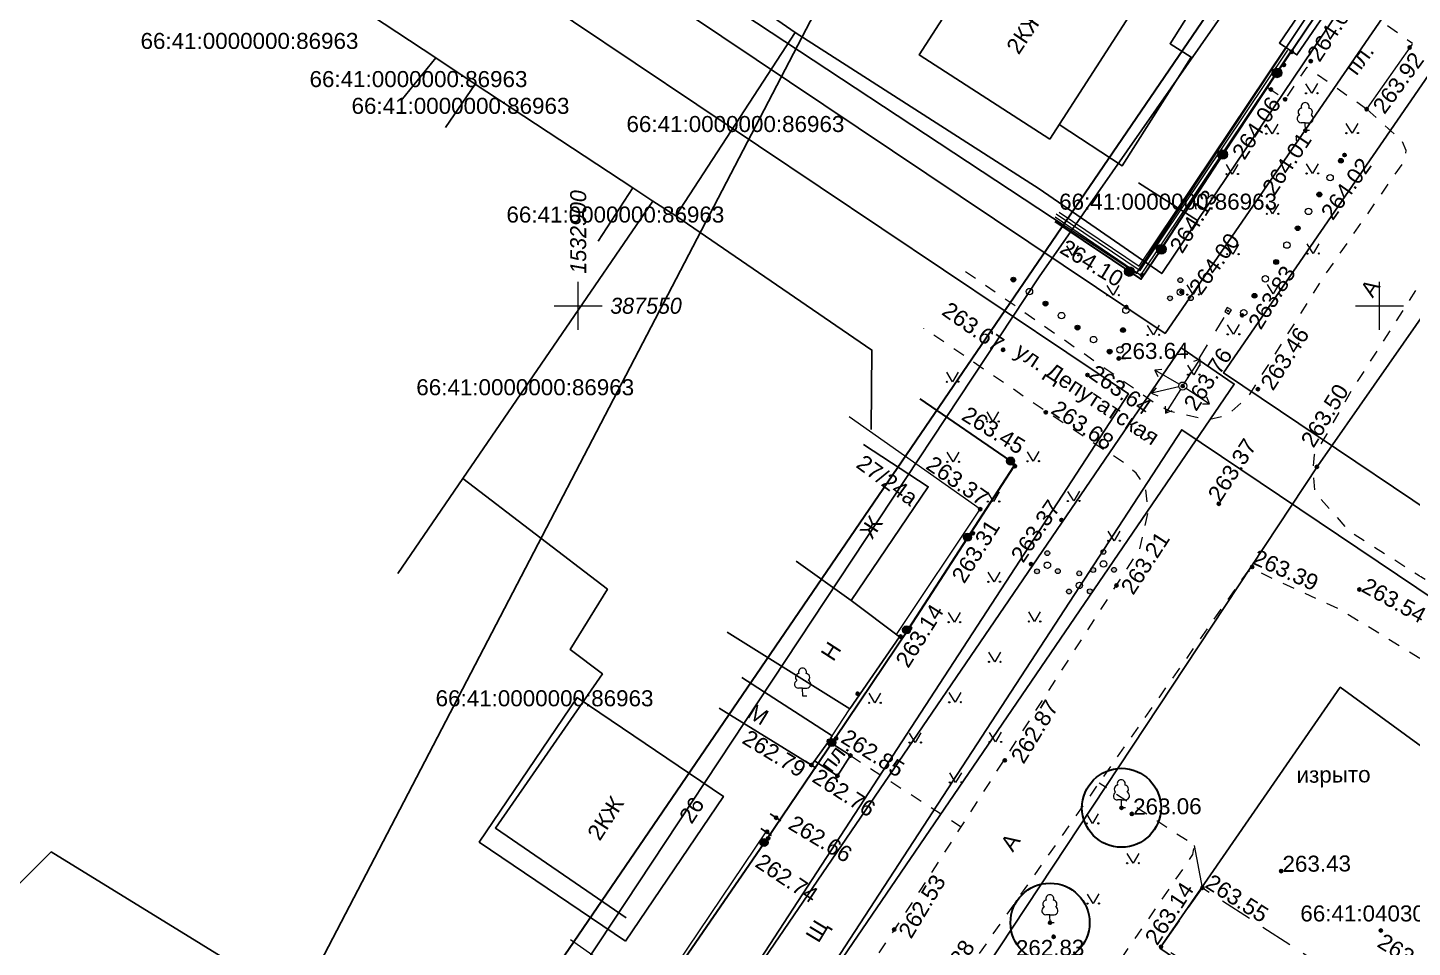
# Model space of a CAD drawing. Header units: metres. Extents: x -1448899 to 1563798, y -293564 to 398817.
# Drawn here: x 1532865.7 to 1532952, y 387510 to 387567.4 of the extents above; entities that cross this region are included whole.
import ezdxf
from ezdxf.enums import TextEntityAlignment as Align

# ---------------------------------------------------------------- set-up
doc = ezdxf.new("R2010")
doc.units = ezdxf.units.M
doc.set_wipeout_variables(frame=1)
doc.header["$PDMODE"] = 32
doc.header["$PDSIZE"] = 0.2
for name, pattern in [('atp_1.5x1.5', [3, 1.5, -1.5]), ('atp_1x1', [2, 1, -1]), ('atp_2x1', [3, 2, -1])]:
    doc.linetypes.add(name, pattern=pattern)
for name, color, linetype in [('LABELS', 254, 'Continuous'), ('P', 94, 'Continuous'), ('T', 1, 'Continuous'), ('Z', 30, 'Continuous'), ('Автодорожное хозяйство', 7, 'Continuous'), ('Газопроводы', 7, 'Continuous'), ('Здания и строения', 7, 'Continuous'), ('кадастр', 7, 'Continuous'), ('Объекты электропередачи', 7, 'Continuous'), ('Ограждения', 7, 'Continuous'), ('Отметка', 7, 'Continuous'), ('Пикет', 7, 'Continuous'), ('Растительность', 7, 'Continuous'), ('Сетка координат', 7, 'Continuous')]:
    doc.layers.add(name, color=color, linetype=linetype)
doc.styles.get("Standard").update_dxf_attribs({"font": 'arial.ttf'})
doc.styles.add('Бм431', font='')
doc.styles.add('Д431', font='')
doc.styles.get('Бм431').set_extended_font_data('Bm431', italic=True)
doc.styles.get('Д431').set_extended_font_data('D431', italic=True)
doc.linetypes.add('atp_0x1', pattern='A,0,[133,ltypeshp.shx,S=0.05,R=0,X=0,Y=0],-1', length=1)
doc.linetypes.add('atp_121_g', pattern='A,8,-0.6,["Г",Бм431,S=2,R=0,X=0,Y=-1],-2.3,24', length=34.9)
doc.linetypes.add('atp_474_1a', pattern='A,1,-0.4,[133,ltypeshp.shx,S=0.1,R=0,X=0,Y=0],0.0001,[133,ltypeshp.shx,S=0.2,R=0,X=-0.1,Y=0],0,[133,ltypeshp.shx,S=0.3,R=0,X=-0.2,Y=0],0.0001,[133,ltypeshp.shx,S=0.4,R=0,X=-0.3,Y=0],0,[133,ltypeshp.shx,S=0.5,R=0,X=-0.4,Y=0],0.0001,[130,ltypeshp.shx,S=0.25,R=0,X=0.1,Y=0.75],-0.6,3', length=5.0003)
doc.linetypes.add('atp_474_3b', pattern='A,3,-1,1.1,-0.34,[132,ltypeshp.shx,S=0.4,R=0,X=-0.34,Y=0],0.0001,[133,ltypeshp.shx,S=0.06,R=0,X=0,Y=0],0,[130,ltypeshp.shx,S=0.2,R=0,X=0.06,Y=0.6],-0.46,1.1,-1', length=8.0001)
doc.linetypes.add('atp_476_3', pattern='A,1,[131,ltypeshp.shx,S=0.56,R=0,X=-0.56,Y=-0.56],5,[131,ltypeshp.shx,S=0.56,R=180,X=0.56,Y=0.56],4', length=10)

# ---------------------------------------------------------------- blocks, each defined once
blk = doc.blocks.new('atp_107a')
at = {"linetype": 'ByBlock', "lineweight": -2}
h = blk.add_hatch(color=0, dxfattribs=at)
edge = h.paths.add_edge_path()
edge.add_arc((0, 0), 0.5, 0, 360)
at = {"color": 0, "linetype": 'ByBlock', "lineweight": -2}
blk.add_circle((0, 0), 0.5, dxfattribs=at)
blk = doc.blocks.new('atp_390a')
at = {"color": 0, "linetype": 'ByBlock', "lineweight": -2}
for points in [[(0, 0.99), (-0.51, 0.99)], [(0, 0.99), (0.51, 0.99)], [(0, 0), (0, 0.99)], [(0.5, 0), (0, 0)]]:
    blk.add_lwpolyline(points, dxfattribs=at)
for centre, start, end in [((0, 3), 90, 202.242), ((0, 3), 337.758, 90), ((-0.51, 1.49), 115.6346, 270), ((-0.39, 2.32), 97.9406, 227.8197), ((0.39, 2.32), 312.1803, 82.0594), ((0.51, 1.49), 270, 64.3654)]:
    blk.add_arc(centre, 0.5, start, end, dxfattribs=at)
blk = doc.blocks.new('atp_122c')
at = {"linetype": 'ByBlock', "lineweight": -2}
h = blk.add_hatch(color=0, dxfattribs=at)
edge = h.paths.add_edge_path()
edge.add_arc((0, 0), 0.6, 0, 360)
at = {"color": 0, "linetype": 'ByBlock', "lineweight": -2}
blk.add_circle((0, 0), 0.6, dxfattribs=at)
blk = doc.blocks.new('atp_106a')
at = {"color": 0, "linetype": 'ByBlock', "lineweight": -2}
blk.add_circle((0, 0), 0.5, dxfattribs=at)
blk = doc.blocks.new('atp_115c')
at = {"color": 0, "linetype": 'ByBlock', "lineweight": -2}
for points in [[(3.29, -0.5), (4, 0), (3.29, 0.5)], [(0.5, 0), (4, 0)]]:
    blk.add_lwpolyline(points, dxfattribs=at)
blk = doc.blocks.new('atp_108f')
at = {"color": 0, "linetype": 'ByBlock', "lineweight": -2}
blk.add_wipeout([(-0.3, -0.3), (0.3, -0.3), (0.3, 0.3), (-0.3, 0.3)], dxfattribs=at)
at = {"linetype": 'ByBlock', "lineweight": -2}
h = blk.add_hatch(color=0, dxfattribs=at)
edge = h.paths.add_edge_path()
edge.add_arc((0, 0), 0.072, 0, 360)
at = {"color": 0, "linetype": 'ByBlock', "lineweight": -2}
blk.add_lwpolyline([(-0.3, -0.3), (0.3, -0.3), (0.3, 0.3), (-0.3, 0.3)], close=True, dxfattribs=at)
blk.add_circle((0, 0), 0.072, dxfattribs=at)
blk = doc.blocks.new('atp_397b')
at = {"color": 0, "linetype": 'ByBlock', "lineweight": -2}
blk.add_circle((0, 0), 0.4, dxfattribs=at)
blk = doc.blocks.new('atp_397a')
at = {"linetype": 'ByBlock', "lineweight": -2}
blk.add_hatch(color=0, dxfattribs=at).paths.add_polyline_path([(-0.3, 0, 1), (0.3, 0, 1)])
at = {"color": 0, "linetype": 'ByBlock', "lineweight": -2}
blk.add_circle((0, 0), 0.3, dxfattribs=at)
blk = doc.blocks.new('atp_395')
at = {"linetype": 'ByBlock', "lineweight": -2}
h = blk.add_hatch(color=0, dxfattribs=at)
h.paths.add_polyline_path([(0.3, 1.5, 1), (-0.3, 1.5, 1)])
h.paths.add_polyline_path([(-1.6, -0.75, 1), (-1, -0.75, 1)])
h.paths.add_polyline_path([(1.6, -0.75, 1), (1, -0.75, 1)])
at = {"color": 0, "linetype": 'ByBlock', "lineweight": -2}
for centre, radius in [((0, 1.5), 0.3), ((0, 0), 0.4), ((-1.3, -0.75), 0.3), ((1.3, -0.75), 0.3)]:
    blk.add_circle(centre, radius, dxfattribs=at)
blk = doc.blocks.new('atp_416')
at = {"color": 0, "linetype": 'ByBlock', "lineweight": -2}
blk.add_lwpolyline([(0.72, 1.2), (0, 0), (-0.72, 1.2)], dxfattribs=at)
for centre in [(-0.72, 0), (0.72, 0)]:
    blk.add_circle(centre, 0.075, dxfattribs=at)
blk = doc.blocks.new('A$C0BB7152E')
at = {"layer": 'P', "linetype": 'Continuous'}
for points in [[(1532901.49, 387574.01), (1532903.82, 387577.35), (1532913.11, 387591.08), (1532926.03, 387582.08), (1532939.83, 387574.06), (1532946.44, 387569.55), (1532934.84, 387552.03)], [(1532936.3, 387509.92), (1532947.55, 387526.19), (1532965.08, 387513.41), (1532953.81, 387497.97)], [(1532849.27, 387494.03), (1532851.59, 387497.3), (1532862.9, 387511.72), (1532867.12, 387515.92), (1532885.83, 387504.39), (1532897.47, 387497.21), (1532901.62, 387494.57), (1532904.27, 387492.89), (1532888.92, 387468.66), (1532885.61, 387470.78), (1532869.5, 387481.09)]]:
    blk.add_lwpolyline(points, close=True, dxfattribs=at)
at = {"layer": 'T', "linetype": 'Continuous'}
for points in [[(1532916, 387658.55), (1532918, 387661.58), (1532929.57, 387654.02), (1532943.75, 387644.7), (1532982.02, 387619.4), (1532969.04, 387599.55), (1532968.45, 387599.97), (1532967.64, 387598.74), (1532962.26, 387590.51), (1532957.17, 387582.81), (1532938.65, 387555.31), (1532936.41, 387552.01), (1532928.76, 387557.3), (1532913.53, 387567.06), (1532902.58, 387574.67), (1532909.8, 387585.53), (1532904.82, 387588.82)], [(1532840.65, 387571.08), (1532854.07, 387590.78), (1532874.94, 387576.14), (1532891.11, 387565.48), (1532893.58, 387563.83), (1532903.4, 387557.35), (1532904.65, 387556.53), (1532906.09, 387555.62), (1532918.33, 387547.23), (1532918.29, 387542.27)], [(1532913.53, 387567.06), (1532906.09, 387555.62)], [(1532891.11, 387565.48), (1532888.96, 387562.81)], [(1532893.58, 387563.83), (1532891.73, 387561.12)], [(1532938.65, 387555.31), (1532934.96, 387557.68)], [(1532904.65, 387556.53), (1532892.81, 387539.21), (1532888.74, 387533.3)], [(1532903.4, 387557.35), (1532901.24, 387554.03)], [(1532892.81, 387539.21), (1532901.82, 387532.31), (1532899.5, 387528.54), (1532901.51, 387527.03), (1532894.83, 387517.41), (1532902.99, 387511.8)]]:
    blk.add_lwpolyline(points, dxfattribs=at)
at = {"layer": 'Z', "linetype": 'Continuous'}
for points in [[(1532066.67, 375431.54), (1531673.18, 376679.56), (1531389.95, 377957.12), (1531219.14, 379254.51), (1531162.06, 380561.85), (1531219.14, 381869.18), (1531389.95, 383166.57), (1531673.18, 384444.13), (1532066.67, 385692.15), (1532567.45, 386901.12), (1533171.68, 388061.85), (1533874.78, 389165.49), (1534671.4, 390203.66), (1535555.46, 391168.45), (1536520.25, 392052.51), (1537558.42, 392849.13), (1538662.06, 393552.23), (1539822.79, 394156.46), (1541031.76, 394657.24), (1542279.78, 395050.73), (1543557.34, 395333.96), (1544854.73, 395504.77)], [(1532861.22, 387484.8), (1532884.9, 387469.72), (1532907.52, 387503.34), (1532934.33, 387544.5), (1532895.86, 387570.31), (1532819.24, 387622.46)], [(1532898.32, 387573.96), (1532936.62, 387548.27), (1532969.91, 387596.63)], [(1532973.48, 387594.06), (1532940.27, 387545.81), (1532978, 387520.44), (1533024.5, 387489.47), (1533067.03, 387460.78), (1533095.7, 387441.78), (1533096.27, 387441.1), (1533108.36, 387432.01), (1533122.52, 387426.67)], [(1532975.56, 387516.78), (1532937.66, 387542.26), (1532910.87, 387501.15), (1532888.21, 387467.49), (1532917.11, 387446.98), (1532947.56, 387426.35), (1533026.55, 387374.35)]]:
    blk.add_lwpolyline(points, dxfattribs=at)
for points in [[(1533097.19, 387762.94), (1533070.58, 387723.24), (1533071.56, 387707.06), (1533055.42, 387680.86), (1533041.73, 387657.54), (1533027.45, 387637.63), (1533010.33, 387631.95), (1532946.15, 387540.01), (1532918.03, 387497.47), (1532895.06, 387461.77), (1532867.1, 387419.72), (1532845.93, 387387.45), (1532828.37, 387398.97), (1532849.58, 387431.3), (1532877.48, 387473.27), (1532900.43, 387508.95), (1532928.77, 387551.81), (1532997.11, 387649.69), (1533014.37, 387655.41), (1533024.11, 387669), (1533037.42, 387691.68), (1533050.2, 387712.42), (1533049.2, 387729.04), (1533079.74, 387774.63)], [(1532937.63, 387547.37), (1532908.06, 387504.07), (1532884.93, 387469.12), (1532857.09, 387427.06), (1532841.7, 387403.78), (1532845.04, 387401.56), (1532860.43, 387424.85), (1532888.27, 387466.9), (1532911.39, 387501.83), (1532940.93, 387545.11)]]:
    blk.add_lwpolyline(points, close=True, dxfattribs=at)
at = {"layer": 'LABELS'}
for s, p in [('66:41:0000000:86963', (1532879.49, 387566.525)), ('66:41:0000000:86963', (1532890.035, 387564.145)), ('66:41:0000000:86963', (1532892.655, 387562.475)), ('66:41:0000000:86963', (1532909.81, 387561.34)), ('66:41:0000000:86963', (1532936.805, 387556.495)), ('66:41:0000000:86963', (1532902.32, 387555.69)), ('66:41:0000000:86963', (1532896.695, 387544.915)), ('66:41:0000000:86963', (1532897.9, 387525.505)), ('66:41:0403044:24', (1532950.69, 387512.08))]:
    blk.add_text(s, height=1, dxfattribs=at).set_placement(p, align=Align.MIDDLE_CENTER)
blk = doc.blocks.new('A$C0ab4c2d5')
for points in [[(71.533, 262.135), (63.42, 267.463), (69.931, 277.402), (78.044, 272.075)], [(44.667, 212.312), (50.841, 221.29), (41.763, 227.533), (35.589, 218.555)]]:
    blk.add_lwpolyline(points, close=True)
for points in [[(80.557, 270.327), (81.824, 269.522), (84.772, 273.768), (88.226, 271.369), (85.905, 268.027), (86.987, 267.276), (89.697, 271.193)], [(72.13, 263.045), (76.034, 260.446), (80.39, 267.193), (79.08, 268.039), (80.557, 270.327), (78.044, 272.075)], [(59.767, 243.185), (63.777, 240.51), (58.92, 233.462), (61.906, 231.166), (58.772, 226.698), (51.166, 231.536)], [(50.627, 226.79), (56.353, 223.206), (57.39, 224.6), (57.671, 225.022), (52.05, 228.7)], [(56.544, 223.463), (57.968, 222.522), (58.79, 223.777), (57.441, 224.675)], [(53.157, 219.279), (53.817, 218.827)]]:
    blk.add_lwpolyline(points)
for points, elevation in [([(55.991, 223.454), (56.651, 223.002)], 262.793), ([(53.763, 220.18), (54.423, 219.728)], 262.664)]:
    blk.add_lwpolyline(points, dxfattribs=dict(elevation=elevation))
at = {"layer": 'Автодорожное хозяйство', "color": 7, "linetype": 'atp_1.5x1.5', "lineweight": 15, "ltscale": 0.5, "flags": 128}
for points in [[(113.381, 279.433), (102.271, 263.945), (96.87, 256.505), (90.096, 246.097), (88.543, 243.406), (87.881, 242.311), (87.773, 241.309), (87.894, 239.984), (89.971, 237.576), (103.979, 228.517)], [(90.226, 270.827), (94.216, 267.955)], [(91.309, 263.859), (87.593, 266.51), (86.231, 264.515), (85.124, 265.263)], [(10.167, 178.248), (27.19, 167.398), (28.335, 167.451), (29.788, 167.782), (31.48, 168.499), (45.074, 188.383), (63.092, 215.336), (76.947, 236.524), (77.487, 238.796), (77.346, 240.372), (76.757, 241.251), (75.991, 241.908), (71.183, 245.131), (63.576, 250.401)], [(35.761, 165.337), (36.102, 166.02), (44.243, 178.846), (46.191, 181.73), (58.351, 199.593), (83.686, 235.094), (84.244, 235.094), (89.551, 232.584), (98.414, 227.058), (110.512, 219.18), (118.518, 213.136), (131.3, 204.734), (145.001, 195.426), (157.967, 186.573), (194.079, 162.016), (201.143, 156.742), (206.857, 152.772), (224.198, 141.037), (236.111, 134.078)], [(58.79, 223.777), (65.67, 219.278)], [(39.898, 159.08), (50.293, 174.235), (74.232, 209.044), (80.115, 217.431), (80.213, 217.999), (74.298, 221.938)]]:
    blk.add_lwpolyline(points, dxfattribs=at)
at = {"layer": 'Автодорожное хозяйство', "color": 7, "linetype": 'atp_0x1', "lineweight": 15, "ltscale": 0.5, "flags": 128}
for points in [[(94.179, 267.902), (91.351, 263.915)], [(80.695, 215.355), (80.213, 217.999)]]:
    blk.add_lwpolyline(points, dxfattribs=at)
at = {"layer": 'Газопроводы', "linetype": 'atp_121_g', "lineweight": 30, "ltscale": 0.5, "flags": 128}
blk.add_lwpolyline([(71.794, 256.996), (77.135, 253.373), (78.429, 255.217), (82.311, 261.101), (85.737, 266.169), (94.467, 278.919), (96.922, 282.5), (98.859, 285.325)], dxfattribs=at)
at = {"layer": 'Газопроводы', "linetype": 'atp_121_g', "lineweight": 30, "ltscale": 0.5, "elevation": 262.406, "flags": 128}
blk.add_lwpolyline([(40.139, 199.388), (40.953, 200.618), (43.359, 204.098), (48.353, 211.213), (53.548, 218.646), (57.831, 224.849), (62.501, 231.687), (69.122, 241.743), (69.207, 241.856), (68.922, 242.083), (63.308, 246.003)], dxfattribs=at)
at = {"layer": 'Газопроводы', "ltscale": 0.5}
blk.add_lwpolyline([(58.92, 233.462), (55.499, 235.94)], dxfattribs=at)
at = {"layer": 'Здания и строения', "color": 7, "linetype": 'atp_2x1', "lineweight": 15, "flags": 128}
blk.add_lwpolyline([(78.077, 211.687), (80.695, 215.355), (92.651, 207.457), (85.898, 197.134), (81.493, 200.016), (81.384, 200.088), (80.613, 198.91), (79.058, 199.928), (79.873, 201.076), (76.986, 203.126), (81.534, 209.53)], close=True, dxfattribs=at)
at = {"layer": 'Ограждения', "color": 7, "linetype": 'Continuous', "lineweight": 15, "ltscale": 0.5, "elevation": -0.327, "flags": 128}
for points in [[(71.818, 257.287), (77.145, 253.61), (86.596, 267.47)], [(72.079, 257.582), (77.048, 254.178), (86.265, 267.695)]]:
    blk.add_lwpolyline(points, dxfattribs=at)
at = {"layer": 'Ограждения', "color": 7, "linetype": 'atp_474_3b', "lineweight": 15, "ltscale": 0.5, "elevation": -0.327, "flags": 128}
blk.add_lwpolyline([(71.891, 257.48), (77.097, 253.894), (86.431, 267.583)], dxfattribs=at)
at = {"layer": 'Ограждения', "color": 7, "linetype": 'atp_476_3', "lineweight": 15, "ltscale": 0.5, "flags": 128}
blk.add_lwpolyline([(61.718, 231.31), (67.008, 239.09), (58.868, 244.904)], dxfattribs=at)
at = {"layer": 'Ограждения', "color": 7, "linetype": 'atp_474_1a', "lineweight": 15, "ltscale": 0.5, "flags": 128}
blk.add_lwpolyline([(57.671, 225.022), (58.772, 226.698)], dxfattribs=at)
at = {"layer": 'Ограждения', "color": 7, "linetype": 'atp_474_1a', "lineweight": 15, "ltscale": 0.5, "elevation": 262.406, "flags": 128}
blk.add_lwpolyline([(41.24, 212.431), (46.423, 208.728), (53.487, 219.053)], dxfattribs=at)
at = {"layer": 'Пикет', "color": 0}
for p in [(86.669, 267.48, 263.988), (94.028, 267.689, 264.026), (85.722, 266.109, 264.071), (86.174, 266.662, 264.078), (87.848, 266.883, 264.059), (85.349, 265.133, 264.097), (86.231, 264.515, 264.06), (91.311, 263.858, 263.915), (87.48, 262.551, 264.008), (89.913, 261.009, 264.023), (78.414, 255.157, 264.127), (76.499, 253.854, 264.096), (77.217, 253.62, 264.087), (79.673, 252.543, 263.998), (76.225, 251.628, 263.929), (82.567, 251.349, 264.108), (83.436, 251.058, 263.832), (68.515, 249.025, 263.673), (75.726, 248.428, 263.643), (73.766, 247.412, 263.64), (84.393, 246.441, 263.461), (71.147, 245.101, 263.677), (68.994, 242.093, 263.451), (69.195, 241.753, 263.463), (88.037, 241.567, 263.495), (67.008, 239.09, 263.365), (81.897, 239.308, 263.373), (66.538, 237.588, 263.314), (72.077, 238.373, 263.37), (70.154, 235.63, 263.183), (83.95, 235.353, 263.389), (75.473, 234.266, 263.21), (90.627, 233.893, 263.538), (62.574, 231.696, 263.141), (61.978, 231.176, 263.049), (59.27, 227.634, 262.897), (57.437, 224.696, 263.135), (57.903, 224.858, 262.847), (58.79, 223.777, 262.803), (56.353, 223.206, 262.793), (68.417, 223.401), (57.968, 222.522, 262.758), (54.125, 219.932, 262.664), (76.319, 220.002, 263.065), (53.56, 219.063, 262.744), (53.621, 218.655, 262.744), (85.61, 216.357, 263.434), (80.695, 215.355, 263.555), (61.441, 212.901, 262.526), (91.8, 212.602, 263.59), (71.38, 212.372, 262.825), (78.077, 211.687, 263.143)]:
    blk.add_point(p, dxfattribs=at)
at = {"layer": 'Газопроводы', "color": 7, "linetype": 'Continuous', "lineweight": 15, "xscale": 0.5, "yscale": 0.5, "zscale": 0.5}
for p in [(85.737, 266.169, 263.595), (82.311, 261.101, -0.327), (78.429, 255.217, 263.652), (76.427, 253.845, 263.62)]:
    blk.add_blockref('atp_122c', p, dxfattribs=at)
at = {"layer": 'кадастр', "rotation": 359.5536696139991}
blk.add_blockref('A$C0BB7152E', (-1535830.425, -375345.193), dxfattribs=at)
at = {"layer": 'Объекты электропередачи', "color": 7, "linetype": 'Continuous', "lineweight": 15, "xscale": 0.5, "yscale": 0.5, "zscale": 0.5}
for p in [(68.927, 242.079, 262.406), (66.198, 237.343), (62.352, 231.594), (57.64, 224.6), (53.357, 218.397)]:
    blk.add_blockref('atp_107a', p, dxfattribs=at)
at = {"layer": 'Растительность', "color": 7, "linetype": 'Continuous', "lineweight": 15, "xscale": 0.5, "yscale": 0.5, "zscale": 0.5}
for name, p in [('atp_416', (87.897, 264.877)), ('atp_390a', (87.48, 262.551)), ('atp_416', (85.397, 262.377)), ('atp_416', (90.397, 262.377)), ('atp_416', (82.897, 259.877)), ('atp_416', (87.897, 259.877)), ('atp_416', (85.397, 257.377)), ('atp_416', (72.897, 254.877)), ('atp_416', (82.897, 254.877)), ('atp_416', (87.897, 254.877)), ('atp_395', (79.604, 252.53, 3.013)), ('atp_416', (75.397, 252.377)), ('atp_416', (80.397, 252.377)), ('atp_416', (85.397, 252.377)), ('atp_416', (77.897, 249.877)), ('atp_416', (82.897, 249.877)), ('atp_416', (65.343, 247.054)), ('atp_416', (67.843, 244.554)), ('atp_416', (65.343, 242.054)), ('atp_416', (70.343, 242.054)), ('atp_416', (67.843, 239.554)), ('atp_416', (72.843, 239.554)), ('atp_416', (75.343, 237.054)), ('atp_395', (71.172, 235.559)), ('atp_395', (74.676, 235.612)), ('atp_416', (67.843, 234.554)), ('atp_395', (73.156, 234.284)), ('atp_416', (65.343, 232.054)), ('atp_416', (70.343, 232.054)), ('atp_416', (67.843, 229.554)), ('atp_390a', (55.843, 227.511)), ('atp_416', (60.343, 227.054)), ('atp_416', (65.343, 227.054)), ('atp_416', (62.843, 224.554)), ('atp_416', (67.843, 224.554)), ('atp_416', (65.343, 222.054)), ('atp_390a', (75.678, 220.385, 262.86)), ('atp_416', (73.869, 219.423)), ('atp_416', (76.369, 216.923)), ('atp_390a', (71.162, 213.25, 262.75)), ('atp_416', (73.869, 214.423))]:
    blk.add_blockref(name, p, dxfattribs=at)
at = {"layer": 'Растительность', "color": 7, "linetype": 'Continuous', "lineweight": 15}
for name, p, xscale, yscale, zscale, rotation in [('atp_397a', (89.682, 260.654), 0.4999999999999998, 0.4999999999999998, 0.4999999999999998, 56.94032535878448), ('atp_397b', (89, 259.607), 0.4999999999999998, 0.4999999999999998, 0.4999999999999998, 56.94032535878448), ('atp_397a', (88.318, 258.559), 0.5000000000000007, 0.5000000000000007, 0.5000000000000007, 56.94032500939479), ('atp_397b', (87.636, 257.511), 0.4999999999999998, 0.4999999999999998, 0.4999999999999998, 56.94032535878448), ('atp_397a', (86.954, 256.464), 0.4999999999999998, 0.4999999999999998, 0.4999999999999998, 56.94032535878448), ('atp_397b', (86.273, 255.416), 0.4999999999999998, 0.4999999999999998, 0.4999999999999998, 56.94032535878448), ('atp_397a', (85.591, 254.368), 0.5000000000000007, 0.5000000000000007, 0.5000000000000007, 56.94032500939479), ('atp_397a', (69.189, 253.397), 0.4999999999999999, 0.4999999999999999, 0.4999999999999999, 142.7605190239364), ('atp_397b', (84.909, 253.321), 0.4999999999999998, 0.4999999999999998, 0.4999999999999998, 56.94032535878448), ('atp_397b', (70.184, 252.64), 0.4999999999999999, 0.4999999999999999, 0.4999999999999999, 142.7605187716614), ('atp_397a', (84.227, 252.273), 0.4999999999999998, 0.4999999999999998, 0.4999999999999998, 56.94032535878448), ('atp_397a', (71.179, 251.884), 0.4999999999999999, 0.4999999999999999, 0.4999999999999999, 142.7605187716614), ('atp_397b', (72.174, 251.128), 0.4999999999999999, 0.4999999999999999, 0.4999999999999999, 142.7605187716614), ('atp_397b', (76.194, 251.43), 0.4999999999999999, 0.4999999999999999, 0.4999999999999999, 261.1368196406746), ('atp_397b', (83.545, 251.225), 0.5000000000000007, 0.5000000000000007, 0.5000000000000007, 56.94032500939479), ('atp_397a', (73.169, 250.371), 0.4999999999999999, 0.4999999999999999, 0.4999999999999999, 142.7605187716614), ('atp_397b', (74.164, 249.615), 0.5000000000000004, 0.5000000000000004, 0.5000000000000004, 142.7605184397763), ('atp_397a', (76.002, 250.195), 0.5, 0.5, 0.5, 261.1368197049058), ('atp_397a', (75.16, 248.858), 0.4999999999999999, 0.4999999999999999, 0.4999999999999999, 142.7605187716614), ('atp_397b', (75.809, 248.96), 0.4999999999999983, 0.4999999999999983, 0.4999999999999983, 261.1368200525782)]:
    blk.add_blockref(name, p, dxfattribs=dict(at, xscale=xscale, yscale=yscale, zscale=zscale, rotation=rotation))
at = {"layer": 'Отметка'}
for s, rotation, p in [('264.06', 55.97515, (88.393, 266.762, 264.059)), ('2КЖ', 55.84147, (69.625, 267.379, 264.008)), ('пл.', 53.27225, (90.697, 265.907)), ('263.92', 53.27225, (92.422, 263.477, 263.915)), ('264.06', 56.41713, (83.659, 260.689, 264.06)), ('264.01', 55.84147, (85.521, 258.461, 264.008)), ('264.02', 54.11101, (89.146, 256.883, 264.023)), ('264.13', 57.66229, (79.736, 254.877, 264.127)), ('264.10', 328.16256, (72.02, 255.095, 264.096)), ('264.00', 53.89246, (80.875, 252.267, 263.998)), ('263.83', 58.16432, (84.603, 250.084, 263.832)), ('А', 55.92893, (91.597, 252.031, 261.846)), ('263.67', 324.42412, (64.633, 251.296, 263.673)), ('263.46', 56.79672, (85.332, 246.279, 263.461)), ('ул. Депутатская', 326.3131, (69.151, 248.692)), ('263.76', 56.92456, (80.529, 245.036, 263.756)), ('263.64', 324.8424, (73.777, 247.292, 263.64)), ('263.50', 57.83917, (87.83, 242.692, 263.495)), ('263.45', 327.75584, (65.81, 244.725, 263.451)), ('263.68', 325.60627, (71.393, 245.086, 263.677)), ('263.37', 56.58318, (81.987, 239.353, 263.373)), ('27/24а', 323.49954, (59.216, 241.809)), ('263.37', 324.94839, (63.568, 241.685, 263.365)), ('263.37', 55.5016, (69.654, 235.655, 263.37)), ('Ж', 56.73636, (60.253, 237.206)), ('263.31', 57.33108, (65.973, 234.397, 263.314)), ('263.21', 56.31321, (76.507, 233.601, 263.21)), ('263.39', 335.33637, (83.89, 235.581, 263.389)), ('263.54', 330.61274, (90.678, 233.807, 263.538)), ('263.14', 57.43111, (62.435, 229.152, 263.141)), ('Н', 56.73636, (57.768, 229.601)), ('М', 328.15916, (52.299, 226.273, 262.793)), ('262.87', 58.08655, (69.587, 223.11, 262.87)), ('262.79', 328.15916, (51.968, 224.649, 262.793)), ('262.85', 327.47345, (58.128, 224.653, 262.847)), ('пл.', 52.90456, (57.597, 222.66)), ('262.76', 327.00567, (56.315, 222.214, 262.758)), ('2КЖ', 56.73636, (43.107, 218.517)), ('26', 56.73636, (48.85, 219.525)), ('262.66', 328.57901, (54.798, 219.284, 262.664)), ('А', 55.92893, (68.877, 217.628, 261.846)), ('262.74', 325.84234, (52.719, 216.941, 262.744)), ('262.53', 58.45052, (62.486, 212.256, 262.526)), ('263.55', 327.07101, (80.782, 215.425, 263.555)), ('263.14', 56.2616, (77.837, 211.719, 263.143)), ('Щ', 58.45052, (56.706, 212.045, 262.526)), ('262.38', 55.68933, (64.101, 208.241)), ('263.59', 327.62798, (91.494, 211.64, 263.59))]:
    blk.add_text(s, height=1, rotation=rotation, dxfattribs=at).set_placement(p)
for s, p in [('263.64', (75.813, 248.378, 263.643)), ('изрыто', (86.615, 221.857)), ('263.06', (76.406, 219.952, 263.065)), ('263.43', (85.697, 216.307, 263.434)), ('262.83', (69.021, 211.177, 262.825))]:
    blk.add_text(s, height=1, dxfattribs=at).set_placement(p)
at = {"layer": 'Объекты электропередачи', "color": 7, "linetype": 'Continuous', "lineweight": 15, "xscale": 0.5, "yscale": 0.5, "zscale": 0.5}
blk.add_blockref('atp_106a', (79.703, 246.675, 263.756), dxfattribs=at)
at = {"layer": 'Объекты электропередачи', "color": 7, "linetype": 'atp_1x1', "lineweight": 15, "flags": 128}
blk.add_lwpolyline([(79.703, 246.675), (82.567, 251.349)], dxfattribs=at)
at = {"layer": 'Пикет', "color": 0}
blk.add_point((79.703, 246.675, 263.756), dxfattribs=at)
at = {"layer": 'Объекты электропередачи', "color": 7, "linetype": 'Continuous', "lineweight": 15}
for p, xscale, yscale, zscale, rotation in [((79.703, 246.675, 263.756), 0.5, 0.5, 0.5, 56.90226854242892), ((79.703, 246.675), 0.4999999999999999, 0.4999999999999999, 0.4999999999999999, 150.0961284803519), ((79.703, 246.675), 0.4999999999999999, 0.4999999999999999, 0.4999999999999999, 192.1653497227364), ((79.703, 246.675, 263.756), 0.5, 0.5, 0.5, 237.2495645247212), ((79.703, 246.675), 0.5000000000000002, 0.5000000000000002, 0.5000000000000002, 325.9716175021643)]:
    blk.add_blockref('atp_115c', p, dxfattribs=dict(at, xscale=xscale, yscale=yscale, zscale=zscale, rotation=rotation))
at = {"layer": 'Растительность', "color": 7, "linetype": 'Continuous', "lineweight": 15, "xscale": 0.5, "yscale": 0.5, "zscale": 0.5}
blk.add_blockref('atp_416', (80.397, 247.377), dxfattribs=at)
at = {"layer": 'Объекты электропередачи', "color": 7, "linetype": 'Continuous', "lineweight": 15, "xscale": 0.5000000000000016, "yscale": 0.5000000000000016, "zscale": 0.5000000000000016, "rotation": 58.50188983416499}
blk.add_blockref('atp_108f', (82.567, 251.349), dxfattribs=at)
at = {"color": 5, "lineweight": 30}
blk.add_lwpolyline([(216.791, 5.82), (307.271, 137.682), (92.911, 286.428), (0, 152.622), (216.791, 5.82)], dxfattribs=at)
at = {"layer": 'Автодорожное хозяйство', "color": 7, "linetype": 'atp_1.5x1.5', "lineweight": 15, "ltscale": 0.5, "flags": 128}
blk.add_lwpolyline([(66.215, 253.936), (78.153, 245.499), (78.906, 245.119), (81.251, 244.568), (82.475, 244.833), (83.821, 246.016), (88.571, 253.433), (93.607, 260.554), (93.765, 261.265), (93.505, 261.868), (91.311, 263.858)], dxfattribs=at)
blk = doc.blocks.new('atp_012')
at = {"color": 0, "linetype": 'ByBlock', "lineweight": -2}
for points in [[(0, -3), (0, 3)], [(-3, 0), (3, 0)]]:
    blk.add_lwpolyline(points, dxfattribs=at)

msp = doc.modelspace()

# ---------------------------------------------------------------- block references
at = {"layer": 'Газопроводы', "rotation": 0.4463303860005405}
msp.add_blockref('A$C0ab4c2d5', (1532859.941, 387297.702), dxfattribs=at)

# ---------------------------------------------------------------- next in the draw order: linework, layer by layer
at = {"color": 3, "lineweight": 30}
for centre in [(1532933.9, 387518.67, 262.86), (1532929.44, 387511.5, 262.75)]:
    msp.add_circle(centre, 2.466, dxfattribs=at)
at = {"layer": 'Газопроводы', "color": 6, "lineweight": 200}
msp.add_circle((1532929.516, 387447.663), 11368.91, dxfattribs=at)
at = {"layer": 'Пикет', "color": 160}
for p in [(1532933.9, 387518.67, 262.86), (1532929.44, 387511.5, 262.75)]:
    msp.add_point(p, dxfattribs=at)

# ---------------------------------------------------------------- next in the draw order: block references
at = {"layer": 'Сетка координат', "color": 92, "linetype": 'Continuous', "lineweight": 15, "xscale": 0.5, "yscale": 0.5, "zscale": 0.5}
for p in [(1532900, 387550), (1532950, 387550)]:
    msp.add_blockref('atp_012', p, dxfattribs=at)

# ---------------------------------------------------------------- next in the draw order: texts
at = {"layer": 'Сетка координат', "color": 7, "linetype": 'Continuous', "lineweight": 15, "style": 'Д431'}
msp.add_text('1532900', height=1, rotation=90, dxfattribs=at).set_placement((1532900.5, 387552))
msp.add_text('387550', height=1, dxfattribs=at).set_placement((1532902, 387549.5))

doc.saveas('drawing.dxf')
